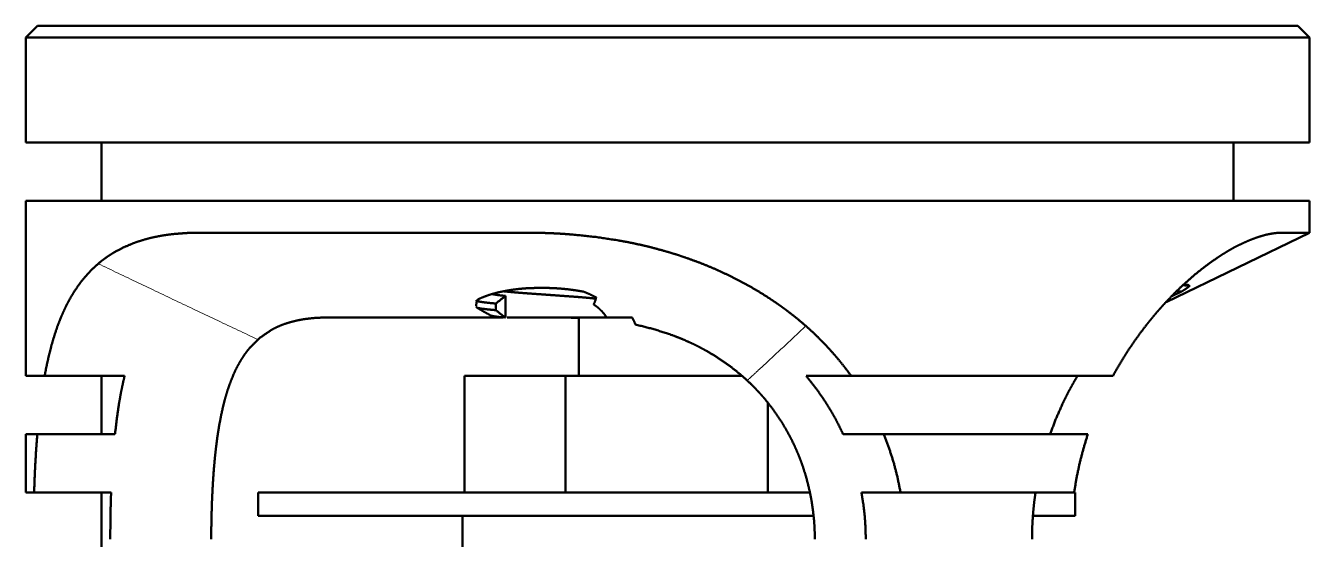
# Paper-space layout 'Layout1' of a CAD drawing. Header units: millimetres. Extents: x 69 to 348, y 30 to 269.
# Drawn here: x 304.22 to 348.22, y 184.83 to 202.43 of the extents above; entities that cross this region are included whole.
import ezdxf

# ---------------------------------------------------------------- set-up
doc = ezdxf.new("R2010")
doc.units = ezdxf.units.MM
doc.layers.add('170', color=7, linetype='Continuous', true_color=0xffffff)

psp = doc.layouts.get("Layout1")

# ---------------------------------------------------------------- linework, layer by layer
at = {"layer": '170', "color": 155, "linetype": 'Continuous', "lineweight": 50}
for p, q in [((304.619, 202.429), (304.219, 202.029)), ((348.219, 202.029), (347.819, 202.429)), ((304.219, 202.029), (304.219, 198.429)), ((348.219, 198.429), (348.219, 202.029)), ((306.819, 198.429), (306.819, 196.429)), ((345.619, 196.429), (345.619, 198.429)), ((304.219, 196.429), (304.219, 190.429)), ((348.219, 195.336), (348.219, 196.429)), ((343.309, 192.957), (348.219, 195.336)), ((320.663, 193.169), (320.663, 192.429)), ((343.505, 193.16), (343.834, 193.316)), ((343.834, 193.316), (343.673, 193.333)), ((320.334, 192.909), (320.334, 192.682)), ((320.663, 192.429), (320.654, 192.429)), ((323.18, 192.429), (323.18, 190.429)), ((306.819, 190.429), (306.819, 188.429)), ((319.261, 190.429), (322.725, 190.429)), ((319.261, 190.429), (319.261, 186.429)), ((322.725, 190.429), (322.725, 186.429)), ((322.725, 190.429), (328.764, 190.429)), ((329.653, 189.509), (329.653, 186.429)), ((304.219, 188.429), (304.219, 186.429)), ((306.819, 186.429), (306.819, 184.429)), ((312.189, 186.429), (312.189, 185.629)), ((340.189, 186.429), (340.189, 185.629)), ((319.189, 185.629), (319.189, 182.429))]:
    psp.add_line(p, q, dxfattribs=at)
for points, knots in [([(307.569, 202.429), (306.523, 202.429), (305.1, 202.429), (304.619, 202.429)], [0, 0, 0.354606, 0.836858, 1, 1]), ([(347.819, 202.429), (347.384, 202.429), (346.097, 202.429), (344.01, 202.429), (341.206, 202.429), (337.799, 202.429), (333.927, 202.429), (329.743, 202.429), (325.418, 202.429), (323.257, 202.429), (319.045, 202.429), (315.122, 202.429), (311.646, 202.429), (308.757, 202.429), (307.569, 202.429)], [0, 0, 0.010805, 0.04278, 0.094636, 0.164287, 0.248928, 0.345151, 0.449084, 0.556543, 0.610243, 0.714881, 0.812345, 0.89871, 0.9705, 1, 1]), ([(307.224, 202.029), (306.158, 202.029), (304.709, 202.029), (304.219, 202.029)], [0, 0, 0.354605, 0.836859, 1, 1]), ([(348.219, 202.029), (347.808, 202.029), (347.298, 202.029), (345.693, 202.029), (343.361, 202.029), (340.389, 202.029), (336.888, 202.029), (334.979, 202.029), (330.934, 202.029), (326.713, 202.029), (322.474, 202.029), (318.374, 202.029), (314.568, 202.029), (311.196, 202.029), (308.385, 202.029), (307.224, 202.029)], [0, 0, 0.010022, 0.022459, 0.061607, 0.118492, 0.190991, 0.276397, 0.322959, 0.421627, 0.52459, 0.628004, 0.728007, 0.820864, 0.90311, 0.971673, 1, 1]), ([(304.219, 198.429), (304.342, 198.429), (305.317, 198.429), (307.224, 198.429)], [0, 0, 0.04089, 0.365397, 1, 1]), ([(307.224, 198.429), (309.713, 198.429), (311.196, 198.429), (314.568, 198.429), (318.374, 198.429), (322.474, 198.429), (326.713, 198.429), (330.934, 198.429), (334.979, 198.429), (338.697, 198.429), (341.949, 198.429), (344.613, 198.429), (346.591, 198.429), (347.298, 198.429), (348.116, 198.429), (348.219, 198.429)], [0, 0, 0.060725, 0.09689, 0.179136, 0.271993, 0.371996, 0.47541, 0.578373, 0.677041, 0.76773, 0.847053, 0.912049, 0.960292, 0.977541, 0.997488, 1, 1]), ([(307.224, 196.429), (306.158, 196.429), (304.709, 196.429), (304.219, 196.429)], [0, 0, 0.354605, 0.836859, 1, 1]), ([(348.219, 196.429), (347.808, 196.429), (347.298, 196.429), (345.693, 196.429), (343.361, 196.429), (341.949, 196.429), (338.697, 196.429), (334.979, 196.429), (330.934, 196.429), (326.713, 196.429), (322.474, 196.429), (318.374, 196.429), (314.568, 196.429), (311.196, 196.429), (308.385, 196.429), (307.224, 196.429)], [0, 0, 0.010022, 0.022459, 0.061607, 0.118492, 0.152947, 0.23227, 0.322959, 0.421627, 0.52459, 0.628004, 0.728007, 0.820864, 0.90311, 0.971673, 1, 1]), ([(310.192, 195.336), (309.765, 195.326), (309.354, 195.297), (309.155, 195.275), (308.959, 195.247), (308.768, 195.214), (308.581, 195.174), (308.397, 195.129), (308.218, 195.079), (308.042, 195.023), (307.871, 194.96), (307.54, 194.817), (307.224, 194.646)], [0, 0, 0.138569, 0.272127, 0.337165, 0.40113, 0.464089, 0.526131, 0.587323, 0.64774, 0.707477, 0.766628, 0.883695, 1, 1]), ([(310.192, 195.336), (313.479, 195.336), (315.319, 195.336), (319.301, 195.336), (321.404, 195.336)], [0, 0, 0.293136, 0.457228, 0.812408, 1, 1]), ([(332.517, 190.429), (332.279, 190.743), (332.032, 191.047), (331.775, 191.341), (331.508, 191.624), (331.37, 191.762), (331.229, 191.897), (331.086, 192.029), (330.94, 192.159), (330.791, 192.286), (330.64, 192.41), (330.486, 192.532), (330.33, 192.652), (330.251, 192.711), (330.171, 192.77), (330.091, 192.828), (330.01, 192.885), (329.847, 192.997), (329.682, 193.107), (329.348, 193.317), (329.008, 193.515), (328.662, 193.702), (328.309, 193.879), (327.951, 194.045), (327.588, 194.201), (327.218, 194.346), (326.842, 194.481), (326.653, 194.545), (326.463, 194.606), (326.272, 194.664), (326.081, 194.719), (325.698, 194.823), (325.314, 194.916), (324.927, 194.999), (324.539, 195.071), (323.759, 195.189), (322.973, 195.272), (322.579, 195.301), (322.186, 195.321), (321.795, 195.332), (321.404, 195.336)], [0, 0, 0.031197, 0.062248, 0.093201, 0.124101, 0.139545, 0.154995, 0.170455, 0.185935, 0.201437, 0.216969, 0.232536, 0.24814, 0.255961, 0.263793, 0.271637, 0.279492, 0.295186, 0.310854, 0.342128, 0.373351, 0.404565, 0.435801, 0.467091, 0.498465, 0.529953, 0.561586, 0.577435, 0.59326, 0.60905, 0.624814, 0.656271, 0.687655, 0.718985, 0.750283, 0.81285, 0.875479, 0.906773, 0.937954, 0.969025, 1, 1]), ([(341.49, 190.429), (341.667, 190.744), (341.849, 191.048), (342.035, 191.341), (342.227, 191.624), (342.422, 191.896), (342.622, 192.158), (342.723, 192.285), (342.824, 192.409), (342.927, 192.532), (343.03, 192.652), (343.081, 192.711), (343.133, 192.77), (343.185, 192.828), (343.237, 192.885), (343.342, 192.997), (343.446, 193.107), (343.654, 193.317), (343.861, 193.516), (344.067, 193.703), (344.272, 193.88), (344.475, 194.045), (344.676, 194.201), (344.875, 194.346), (345.071, 194.482), (345.169, 194.545), (345.264, 194.606), (345.359, 194.665), (345.452, 194.72), (345.635, 194.823), (345.814, 194.916), (345.986, 194.998), (346.154, 195.071), (346.316, 195.135), (346.473, 195.19), (346.624, 195.236), (346.769, 195.273), (346.908, 195.301), (347.04, 195.321), (347.166, 195.332), (347.284, 195.336)], [0, 0, 0.045895, 0.090938, 0.135168, 0.178597, 0.221229, 0.263082, 0.283732, 0.3042, 0.324497, 0.344619, 0.354614, 0.364565, 0.374472, 0.384332, 0.403842, 0.423068, 0.460681, 0.497191, 0.532628, 0.567012, 0.600367, 0.63271, 0.664044, 0.694377, 0.709141, 0.723585, 0.737713, 0.75153, 0.778251, 0.803781, 0.828149, 0.8514, 0.873576, 0.894691, 0.914763, 0.933821, 0.951851, 0.968856, 0.984889, 1, 1]), ([(347.284, 195.336), (348.114, 195.336), (348.219, 195.336)], [0, 0, 0.888191, 1, 1]), ([(304.868, 190.429), (304.943, 190.808), (305.025, 191.171), (305.115, 191.519), (305.215, 191.852), (305.324, 192.169), (305.444, 192.471), (305.508, 192.617), (305.574, 192.76), (305.608, 192.83), (305.643, 192.899), (305.679, 192.967), (305.715, 193.034), (305.866, 193.292), (306.027, 193.532), (306.198, 193.756), (306.381, 193.964), (306.574, 194.157), (306.779, 194.335), (306.886, 194.418), (306.996, 194.498), (307.108, 194.574), (307.224, 194.646)], [0, 0, 0.077426, 0.152109, 0.224231, 0.293857, 0.361119, 0.426377, 0.458363, 0.48995, 0.505598, 0.521143, 0.536552, 0.551824, 0.611635, 0.669661, 0.726242, 0.781751, 0.836559, 0.891005, 0.918209, 0.945445, 0.972708, 1, 1]), ([(322.261, 193.439), (321.874, 193.447), (321.499, 193.437), (321.407, 193.432), (321.317, 193.426), (321.271, 193.422), (321.227, 193.418), (321.182, 193.414), (321.138, 193.41), (320.966, 193.39), (320.8, 193.366), (320.64, 193.338), (320.487, 193.306), (320.412, 193.289), (320.339, 193.271), (320.268, 193.252), (320.199, 193.232), (320.067, 193.191), (319.943, 193.146), (319.826, 193.098), (319.715, 193.047)], [0, 0, 0.148906, 0.293104, 0.328447, 0.36351, 0.380937, 0.398255, 0.415423, 0.432434, 0.499072, 0.563506, 0.625852, 0.686194, 0.71564, 0.744558, 0.772826, 0.800413, 0.853641, 0.904505, 0.953229, 1, 1]), ([(320.21, 193.233), (320.25, 193.224), (320.301, 193.215), (320.359, 193.206), (320.425, 193.196), (320.497, 193.187), (320.576, 193.178), (320.663, 193.169)], [0, 0, 0.089733, 0.203458, 0.332433, 0.47652, 0.635815, 0.810571, 1, 1]), ([(323.768, 193.075), (323.719, 193.08), (323.63, 193.09), (323.534, 193.1), (323.484, 193.104), (323.432, 193.109), (323.378, 193.114), (323.324, 193.119), (323.212, 193.128), (323.096, 193.137), (322.975, 193.146), (322.851, 193.155), (322.594, 193.173), (322.463, 193.183), (322.264, 193.197), (322.13, 193.207), (321.93, 193.221), (321.798, 193.23), (321.54, 193.248), (321.413, 193.258), (321.351, 193.262), (321.29, 193.267), (321.171, 193.276), (321.057, 193.285), (321.001, 193.29), (320.947, 193.295), (320.893, 193.299), (320.841, 193.304), (320.742, 193.314), (320.649, 193.324), (320.609, 193.328)], [0, 0, 0.015421, 0.043792, 0.0742, 0.090192, 0.106676, 0.123549, 0.140765, 0.1762, 0.212965, 0.251062, 0.290514, 0.371783, 0.413132, 0.476041, 0.518518, 0.581778, 0.62338, 0.705263, 0.745364, 0.764943, 0.784197, 0.821712, 0.857925, 0.875547, 0.892833, 0.909795, 0.926342, 0.957901, 0.987426, 1, 1]), ([(323.352, 193.315), (323.08, 193.36), (322.808, 193.396), (322.535, 193.422), (322.261, 193.439)], [0, 0, 0.250815, 0.500902, 0.750548, 1, 1]), ([(323.774, 193.115), (323.571, 193.219), (323.352, 193.315)], [0, 0, 0.48775, 1, 1]), ([(343.834, 193.316), (343.921, 193.37), (343.996, 193.419), (344.06, 193.464), (344.112, 193.504)], [0, 0, 0.30326, 0.570979, 0.803423, 1, 1]), ([(343.886, 193.541), (343.888, 193.54), (343.957, 193.531), (344.018, 193.522), (344.069, 193.513), (344.112, 193.504)], [0, 0, 0.010335, 0.314231, 0.580228, 0.808731, 1, 1]), ([(344.112, 193.504), (344.105, 193.523), (344.085, 193.537), (344.051, 193.546), (344.002, 193.549), (343.973, 193.548), (343.939, 193.546), (343.921, 193.545), (343.902, 193.543), (343.888, 193.541)], [0, 0, 0.083381, 0.185298, 0.330305, 0.529402, 0.651252, 0.788951, 0.86398, 0.943058, 1, 1]), ([(319.715, 193.047), (319.7, 193.016), (319.687, 192.984), (319.677, 192.952), (319.669, 192.919), (319.659, 192.821)], [0, 0, 0.148326, 0.294527, 0.438709, 0.581433, 1, 1]), ([(319.659, 193.017), (319.659, 193.013), (319.663, 193.009), (319.668, 193.005), (319.676, 193.001), (319.686, 192.997), (319.713, 192.988), (319.749, 192.98), (319.793, 192.971), (319.847, 192.962), (319.877, 192.957), (319.909, 192.953), (319.943, 192.948), (319.979, 192.944), (320.056, 192.935), (320.141, 192.926), (320.234, 192.918), (320.334, 192.909)], [0, 0, 0.005626, 0.013319, 0.023411, 0.03629, 0.052113, 0.092863, 0.145984, 0.21155, 0.289795, 0.333716, 0.380629, 0.430286, 0.482705, 0.595689, 0.719511, 0.854216, 1, 1]), ([(319.66, 192.785), (319.783, 192.71), (319.91, 192.636), (320.041, 192.564), (320.176, 192.492)], [0, 0, 0.243253, 0.4908, 0.743002, 1, 1]), ([(319.672, 192.775), (319.677, 192.772), (319.694, 192.765), (319.715, 192.758), (319.772, 192.746), (319.848, 192.733), (319.894, 192.727), (319.944, 192.721), (319.999, 192.714), (320.057, 192.708), (320.187, 192.695), (320.334, 192.682)], [0, 0, 0.00928, 0.035611, 0.068777, 0.155918, 0.27144, 0.340098, 0.415603, 0.497444, 0.585545, 0.780238, 1, 1]), ([(323.69, 192.876), (323.739, 192.994), (323.774, 193.115)], [0, 0, 0.504389, 1, 1]), ([(324.131, 192.429), (324.056, 192.543), (323.957, 192.656), (323.929, 192.684), (323.899, 192.712), (323.867, 192.74), (323.834, 192.768), (323.765, 192.823), (323.69, 192.876)], [0, 0, 0.214651, 0.452258, 0.515759, 0.580932, 0.647527, 0.715358, 0.854948, 1, 1]), ([(310.58, 184.829), (310.582, 185.235), (310.589, 185.636), (310.601, 186.034), (310.618, 186.429), (310.64, 186.82), (310.667, 187.207), (310.675, 187.303), (310.684, 187.398), (310.692, 187.493), (310.701, 187.588), (310.72, 187.774), (310.741, 187.958), (310.787, 188.317), (310.841, 188.666), (310.903, 189.003), (310.974, 189.33), (310.993, 189.41), (311.012, 189.49), (311.033, 189.568), (311.053, 189.645), (311.097, 189.797), (311.142, 189.944), (311.241, 190.225), (311.349, 190.49), (311.468, 190.74), (311.599, 190.973), (311.67, 191.083), (311.743, 191.189), (311.818, 191.29), (311.896, 191.386), (312.236, 191.725), (312.622, 191.993), (312.725, 192.05), (312.832, 192.102), (312.941, 192.15), (313.052, 192.193), (313.28, 192.268), (313.519, 192.328), (313.766, 192.373), (314.023, 192.405), (314.154, 192.416), (314.289, 192.423), (314.425, 192.428), (314.563, 192.429)], [0, 0, 0.041527, 0.082679, 0.123468, 0.1639, 0.203986, 0.243733, 0.253615, 0.263446, 0.273205, 0.282901, 0.302096, 0.321033, 0.358141, 0.394256, 0.429413, 0.463672, 0.472107, 0.480478, 0.488767, 0.496964, 0.51309, 0.528868, 0.559423, 0.588767, 0.617061, 0.644452, 0.657853, 0.671025, 0.683936, 0.696627, 0.745766, 0.793868, 0.805974, 0.81812, 0.830286, 0.842499, 0.867172, 0.892315, 0.918074, 0.944563, 0.958118, 0.971884, 0.985846, 1, 1]), ([(314.563, 192.429), (316.254, 192.429), (320.213, 192.429)], [0, 0, 0.299247, 1, 1]), ([(320.176, 192.492), (320.193, 192.461), (320.213, 192.429)], [0, 0, 0.49272, 1, 1]), ([(320.596, 192.429), (320.457, 192.445), (320.341, 192.461), (320.291, 192.469), (320.247, 192.476), (320.208, 192.484), (320.176, 192.492)], [0, 0, 0.327931, 0.604302, 0.723391, 0.829637, 0.922044, 1, 1]), ([(324.209, 192.429), (323.765, 192.429), (322.626, 192.429), (321.943, 192.429), (320.723, 192.429)], [0, 0, 0.127305, 0.454104, 0.649958, 1, 1]), ([(322.554, 192.429), (322.867, 192.426), (323.179, 192.415), (323.179, 192.414)], [0, 0, 0.49984, 0.999372, 1, 1]), ([(325.119, 192.189), (325.071, 192.308), (325.005, 192.429)], [0, 0, 0.482595, 1, 1]), ([(325.119, 192.189), (325.754, 192.03), (326.374, 191.828), (326.677, 191.71), (326.976, 191.58), (327.124, 191.511), (327.27, 191.438), (327.416, 191.362), (327.56, 191.283), (327.842, 191.116), (328.114, 190.938), (328.378, 190.75), (328.631, 190.55), (328.876, 190.34), (329.111, 190.119), (329.225, 190.003), (329.336, 189.886), (329.391, 189.825), (329.445, 189.765), (329.499, 189.703), (329.552, 189.641), (329.756, 189.387), (329.947, 189.125), (330.126, 188.856), (330.292, 188.579), (330.446, 188.295), (330.587, 188.002), (330.653, 187.853), (330.716, 187.702), (330.746, 187.626), (330.776, 187.549), (330.804, 187.473), (330.832, 187.396), (330.934, 187.086), (331.022, 186.772), (331.097, 186.456), (331.158, 186.137), (331.206, 185.814), (331.241, 185.488), (331.253, 185.324), (331.261, 185.159), (331.267, 184.994), (331.268, 184.829)], [0, 0, 0.062853, 0.125357, 0.156586, 0.187856, 0.203524, 0.219222, 0.23496, 0.250734, 0.282171, 0.313386, 0.344445, 0.375418, 0.406365, 0.437358, 0.452894, 0.468468, 0.476274, 0.484091, 0.491927, 0.499771, 0.531027, 0.562123, 0.593126, 0.624108, 0.655133, 0.686273, 0.701908, 0.717597, 0.725467, 0.73334, 0.741201, 0.749052, 0.780368, 0.811587, 0.842774, 0.873984, 0.905272, 0.936697, 0.952487, 0.968315, 0.984157, 1, 1]), ([(307.61, 190.429), (306.925, 190.429), (305.554, 190.429), (304.868, 190.429)], [0, 0, 0.249889, 0.7499, 1, 1]), ([(307.28, 188.429), (307.343, 188.963), (307.417, 189.474), (307.46, 189.721), (307.506, 189.962), (307.556, 190.198), (307.61, 190.429)], [0, 0, 0.26499, 0.519498, 0.643015, 0.764206, 0.883176, 1, 1]), ([(332.517, 190.429), (331.748, 190.429), (330.97, 190.429)], [0, 0, 0.4969, 1, 1]), ([(330.97, 190.429), (331.158, 190.198), (331.337, 189.962), (331.509, 189.721), (331.672, 189.474), (331.826, 189.222), (331.972, 188.963), (332.109, 188.699), (332.237, 188.429)], [0, 0, 0.125312, 0.250222, 0.374888, 0.499437, 0.624058, 0.748913, 0.874171, 1, 1]), ([(332.517, 190.429), (334.979, 190.429), (339.498, 190.429), (341.49, 190.429)], [0, 0, 0.274431, 0.778006, 1, 1]), ([(339.332, 188.429), (339.535, 188.963), (339.761, 189.474), (339.882, 189.721), (340.008, 189.962), (340.138, 190.198), (340.272, 190.429)], [0, 0, 0.258131, 0.51045, 0.634628, 0.757577, 0.879355, 1, 1]), ([(304.508, 186.429), (304.526, 186.942), (304.55, 187.447), (304.58, 187.942), (304.616, 188.429)], [0, 0, 0.256374, 0.508387, 0.756221, 1, 1]), ([(334.208, 186.429), (334.105, 186.942), (333.975, 187.447), (333.817, 187.942), (333.633, 188.429)], [0, 0, 0.251077, 0.500902, 0.750278, 1, 1]), ([(340.625, 188.429), (336.126, 188.429), (333.633, 188.429)], [0, 0, 0.643417, 1, 1]), ([(340.625, 188.429), (340.477, 187.942), (340.348, 187.447), (340.241, 186.942), (340.156, 186.429)], [0, 0, 0.247545, 0.496413, 0.74706, 1, 1]), ([(307.147, 186.429), (306.708, 186.429), (305.829, 186.429), (304.949, 186.429), (304.508, 186.429)], [0, 0, 0.166493, 0.499691, 0.833162, 1, 1]), ([(307.119, 184.829), (307.12, 185.098), (307.122, 185.366), (307.126, 185.633), (307.131, 185.9), (307.138, 186.165), (307.147, 186.429)], [0, 0, 0.167707, 0.335122, 0.502265, 0.668908, 0.834813, 1, 1]), ([(312.189, 186.429), (312.594, 186.429), (313.787, 186.429), (315.699, 186.429), (318.218, 186.429), (321.199, 186.429), (324.469, 186.429), (326.153, 186.429), (329.499, 186.429), (331.112, 186.429)], [0, 0, 0.021428, 0.084473, 0.185482, 0.318603, 0.476126, 0.648923, 0.737942, 0.914765, 1, 1]), ([(333.015, 184.829), (333.006, 185.232), (332.978, 185.633), (332.932, 186.032), (332.867, 186.429)], [0, 0, 0.25048, 0.500278, 0.749943, 1, 1]), ([(334.208, 186.429), (336.308, 186.429), (340.156, 186.429)], [0, 0, 0.353175, 1, 1]), ([(338.713, 184.829), (338.716, 185.098), (338.726, 185.366), (338.743, 185.633), (338.766, 185.9), (338.796, 186.165), (338.833, 186.429)], [0, 0, 0.167134, 0.334075, 0.500941, 0.667602, 0.833917, 1, 1]), ([(331.234, 185.629), (327.951, 185.629), (324.565, 185.629), (321.275, 185.629), (319.726, 185.629), (316.933, 185.629), (314.682, 185.629), (313.104, 185.629), (312.292, 185.629), (312.189, 185.629)], [0, 0, 0.172361, 0.350134, 0.522922, 0.604261, 0.750878, 0.869071, 0.951929, 0.994607, 1, 1]), ([(340.189, 185.629), (340.028, 185.629), (338.767, 185.629)], [0, 0, 0.112831, 1, 1])]:
    psp.add_open_spline(points, degree=1, knots=knots, dxfattribs=at)
at = {"layer": '170', "color": 155, "linetype": 'Continuous', "lineweight": 13}
for points, knots in [([(312.177, 191.674), (309.439, 192.97), (306.705, 194.273)], [0, 0, 0.49999, 1, 1]), ([(330.961, 192.14), (330.189, 191.418), (329.416, 190.7), (329.184, 190.485), (328.952, 190.271)], [0, 0, 0.385325, 0.769931, 0.884998, 1, 1])]:
    psp.add_open_spline(points, degree=1, knots=knots, dxfattribs=at)
at = {"layer": '170', "color": 155, "linetype": 'Continuous', "lineweight": 50}
for points in [[(320.334, 192.909), (320.663, 193.169)], [(320.596, 192.429), (320.213, 192.429)], [(320.654, 192.429), (320.334, 192.682)], [(324.131, 192.429), (325.005, 192.429)], [(304.219, 190.429), (304.868, 190.429)], [(304.616, 188.429), (304.219, 188.429)], [(304.616, 188.429), (307.28, 188.429)], [(332.237, 188.429), (333.633, 188.429)], [(304.219, 186.429), (304.508, 186.429)], [(334.208, 186.429), (332.867, 186.429)]]:
    psp.add_open_spline(points, degree=1, dxfattribs=at)

doc.saveas('drawing.dxf')
